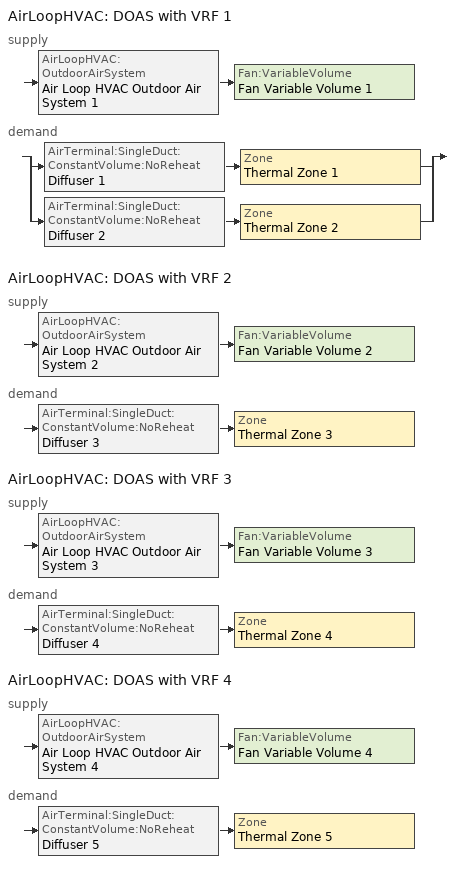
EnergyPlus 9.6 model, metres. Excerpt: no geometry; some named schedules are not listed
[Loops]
AirLoopHVAC 'DOAS with VRF 1'
 supply: AirLoopHVAC:OutdoorAirSystem 'Air Loop HVAC Outdoor Air System 1' > Fan:VariableVolume 'Fan Variable Volume 1'
 demand: split
  | AirTerminal:SingleDuct:ConstantVolume:NoReheat 'Diffuser 1' > Zone 'Thermal Zone 1'
  | AirTerminal:SingleDuct:ConstantVolume:NoReheat 'Diffuser 2' > Zone 'Thermal Zone 2'
AirLoopHVAC 'DOAS with VRF 2'
 supply: AirLoopHVAC:OutdoorAirSystem 'Air Loop HVAC Outdoor Air System 2' > Fan:VariableVolume 'Fan Variable Volume 2'
 demand: AirTerminal:SingleDuct:ConstantVolume:NoReheat 'Diffuser 3' > Zone 'Thermal Zone 3'
AirLoopHVAC 'DOAS with VRF 3'
 supply: AirLoopHVAC:OutdoorAirSystem 'Air Loop HVAC Outdoor Air System 3' > Fan:VariableVolume 'Fan Variable Volume 3'
 demand: AirTerminal:SingleDuct:ConstantVolume:NoReheat 'Diffuser 4' > Zone 'Thermal Zone 4'
AirLoopHVAC 'DOAS with VRF 4'
 supply: AirLoopHVAC:OutdoorAirSystem 'Air Loop HVAC Outdoor Air System 4' > Fan:VariableVolume 'Fan Variable Volume 4'
 demand: AirTerminal:SingleDuct:ConstantVolume:NoReheat 'Diffuser 5' > Zone 'Thermal Zone 5'
[Controller:MechanicalVentilation] Availability Schedule=Always On Discrete; Demand Controlled Ventilation=No; System Outdoor Air Method=ZoneSum
Name | Zone or ZoneList Name 1 | Design Specification Outdoor Air Object Name 1 | Zone or ZoneList Name 2 | Design Specification Outdoor Air Object Name 2
Controller Mechanical Ventilation 1 | Thermal Zone 1 | Ventilation 1 | Thermal Zone 2 | Ventilation 2
Controller Mechanical Ventilation 2 | Thermal Zone 3 | Ventilation 3
Controller Mechanical Ventilation 3 | Thermal Zone 4 | Ventilation 4
Controller Mechanical Ventilation 4 | Thermal Zone 5 | Ventilation 5
[AirLoopHVAC] Design Supply Air Flow Rate m3/s=AutoSize; Design Return Air Flow Fraction of Supply Air Flow=1
DOAS with VRF 1; DOAS with VRF 2; DOAS with VRF 3; DOAS with VRF 4
[Sizing:System] Type of Load to Size On=VentilationRequirement; Design Outdoor Air Flow Rate m3/s=Autosize; Central Heating Maximum System Air Flow Ratio=Autosize; Preheat Design Temperature C=7; Preheat Design Humidity Ratio kgWater/kgDryAir=0.008; Precool Design Temperature C=12.8; Precool Design Humidity Ratio kgWater/kgDryAir=0.008; Central Cooling Design Supply Air Temperature C=12.8; Central Heating Design Supply Air Temperature C=12.8; Type of Zone Sum to Use=NonCoincident; 100% Outdoor Air in Cooling=Yes; 100% Outdoor Air in Heating=Yes; Central Cooling Design Supply Air Humidity Ratio kgWater/kgDryAir=0.0085; Central Heating Design Supply Air Humidity Ratio kgWater/kgDryAir=0.008; Cooling Supply Air Flow Rate Method=DesignDay; Cooling Supply Air Flow Rate m3/s=0; Cooling Supply Air Flow Rate Per Floor Area m3/s-m2=0.00996765; Cooling Fraction of Autosized Cooling Supply Air Flow Rate=1; Cooling Supply Air Flow Rate Per Unit Cooling Capacity m3/s-W=3.94755e-05; Heating Supply Air Flow Rate Method=DesignDay; Heating Supply Air Flow Rate m3/s=0; Heating Supply Air Flow Rate Per Floor Area m3/s-m2=0.00996765; Heating Fraction of Autosized Heating Supply Air Flow Rate=1; Heating Fraction of Autosized Cooling Supply Air Flow Rate=1; Heating Supply Air Flow Rate Per Unit Heating Capacity m3/s-W=3.15882e-05; System Outdoor Air Method=ZoneSum; Zone Maximum Outdoor Air Fraction dimensionless=1; Cooling Design Capacity Method=CoolingDesignCapacity; Cooling Design Capacity W=Autosize; Cooling Design Capacity Per Floor Area W/m2=234.7; Fraction of Autosized Cooling Design Capacity=1; Heating Design Capacity Method=HeatingDesignCapacity; Heating Design Capacity W=Autosize; Heating Design Capacity Per Floor Area W/m2=157; Fraction of Autosized Heating Design Capacity=1; Central Cooling Capacity Control Method=OnOff; Occupant Diversity=Autosize
DOAS with VRF 1; DOAS with VRF 2; DOAS with VRF 3; DOAS with VRF 4
[Controller:OutdoorAir] Minimum Outdoor Air Flow Rate m3/s=0; Maximum Outdoor Air Flow Rate m3/s=Autosize; Economizer Control Type=NoEconomizer; Economizer Control Action Type=ModulateFlow; Economizer Maximum Limit Dry-Bulb Temperature C=28; Economizer Maximum Limit Enthalpy J/kg=64000; Economizer Minimum Limit Dry-Bulb Temperature C=-100; Lockout Type=NoLockout; Minimum Limit Type=FixedMinimum; High Humidity Control=No; Control High Indoor Humidity Based on Outdoor Humidity Ratio=Yes; Heat Recovery Bypass Control Type=BypassWhenWithinEconomizerLimits
Name | Mechanical Ventilation Controller
Controller Outdoor Air 1 | Controller Mechanical Ventilation 1
Controller Outdoor Air 2 | Controller Mechanical Ventilation 2
Controller Outdoor Air 3 | Controller Mechanical Ventilation 3
Controller Outdoor Air 4 | Controller Mechanical Ventilation 4
[SetpointManager:MixedAir] Control Variable=Temperature
Name | Setpoint Node or NodeList
Node Air Deck 100% Outoor 1 OS Default SPM | Node Air Deck 100% Outoor 1
Node Air Deck 100% Outoor 2 OS Default SPM | Node Air Deck 100% Outoor 2
Node Air Deck 100% Outoor 3 OS Default SPM | Node Air Deck 100% Outoor 3
Node Air Deck 100% Outoor 4 OS Default SPM | Node Air Deck 100% Outoor 4
[Fan:VariableVolume] Availability Schedule=Always On Discrete hvac_library; Fan Power Minimum Flow Rate Input Method=FixedFlowRate; Fan Power Minimum Flow Fraction=0; Fan Power Minimum Air Flow Rate m3/s=0; Motor Efficiency=0.93; Motor In Airstream Fraction=1; Fan Power Coefficient 1=0.0407599; Fan Power Coefficient 2=0.088045; Fan Power Coefficient 3=-0.0729261; Fan Power Coefficient 4=0.94374; Fan Power Coefficient 5=0
Name | Fan Total Efficiency | Pressure Rise Pa | Maximum Flow Rate m3/s
Fan Variable Volume 1 | 0.8 | 1896 | Autosize
Fan Variable Volume 2 | 0.67 | 1899 | Autosize
Fan Variable Volume 3 | 0.62 | 1196 | 109.8
Fan Variable Volume 4 | 0.79 | 404 | Autosize
[SetpointManager:OutdoorAirReset] Control Variable=Temperature; Setpoint at Outdoor Low Temperature C=18; Outdoor Low Temperature C=10; Setpoint at Outdoor High Temperature C=18; Outdoor High Temperature C=24
Name | Setpoint Node or NodeList
OA Temp Reset 1 | Node Air Deck Supply 1
OA Temp Reset 2 | Node Air Deck Supply 2
OA Temp Reset 3 | Node Air Deck Supply 3
OA Temp Reset 4 | Node Air Deck Supply 4
[ZoneTerminalUnitList]
VRF System Terminal List: Zone Terminal Unit Name 1=VRF Zone Terminal 1; Zone Terminal Unit Name 2=VRF Zone Terminal 2; Zone Terminal Unit Name 3=VRF Zone Terminal 3; Zone Terminal Unit Name 4=VRF Zone Terminal 4; Zone Terminal Unit Name 5=VRF Zone Terminal 5
[ZoneControl:Thermostat] Temperature Difference Between Cutout And Setpoint deltaC=0
Name | Zone or ZoneList | Control Type Schedule | Control 1
Thermal Zone 1 Thermostat | Thermal Zone 1 | Thermal Zone 1 Thermostat Schedule | Thermostat Setpoint Dual Setpoint 1
Thermal Zone 2 Thermostat | Thermal Zone 2 | Thermal Zone 2 Thermostat Schedule | Thermostat Setpoint Dual Setpoint 2
Thermal Zone 3 Thermostat | Thermal Zone 3 | Thermal Zone 3 Thermostat Schedule | Thermostat Setpoint Dual Setpoint 3
Thermal Zone 4 Thermostat | Thermal Zone 4 | Thermal Zone 4 Thermostat Schedule | Thermostat Setpoint Dual Setpoint 4
Thermal Zone 5 Thermostat | Thermal Zone 5 | Thermal Zone 5 Thermostat Schedule | Thermostat Setpoint Dual Setpoint 5
[ThermostatSetpoint:DualSetpoint]
Name | Heating Setpoint Temperature Schedule | Cooling Setpoint Temperature Schedule
Thermostat Setpoint Dual Setpoint 1 | HtgSetp 1 | ClgSetp 1
Thermostat Setpoint Dual Setpoint 2 | HtgSetp 2 | ClgSetp 2
Thermostat Setpoint Dual Setpoint 3 | HtgSetp 3 | ClgSetp 3
Thermostat Setpoint Dual Setpoint 4 | HtgSetp 4 | ClgSetp 4
Thermostat Setpoint Dual Setpoint 5 | HtgSetp 5 | ClgSetp 5
[ZoneHVAC:TerminalUnit:VariableRefrigerantFlow] Terminal Unit Availability Schedule=Always On Discrete hvac_library; Cooling Supply Air Flow Rate m3/s=Autosize; No Cooling Supply Air Flow Rate m3/s=Autosize; Heating Supply Air Flow Rate m3/s=Autosize; No Heating Supply Air Flow Rate m3/s=Autosize; Cooling Outdoor Air Flow Rate m3/s=0; Heating Outdoor Air Flow Rate m3/s=0; No Load Outdoor Air Flow Rate m3/s=0; Supply Air Fan Operating Mode Schedule=Always On Discrete hvac_library; Supply Air Fan Placement=DrawThrough; Zone Terminal Unit On Parasitic Electric Energy Use W=30; Zone Terminal Unit Off Parasitic Electric Energy Use W=20; Rated Heating Capacity Sizing Ratio W/W=1; Maximum Outdoor Dry-Bulb Temperature for Supplemental Heater Operation C=1.30501e-311
Name | Supply Air Fan Object | Cooling Coil Object | Heating Coil Object | Controlling Zone or Thermostat Location
VRF Zone Terminal 1 | VRF Zone Terminal Fan 1 | VRF Zone Terminal Cooling Coil 1 | VRF Zone Terminal Heating Coil 1 | Thermal Zone 1
VRF Zone Terminal 2 | VRF Zone Terminal Fan 2 | VRF Zone Terminal Cooling Coil 2 | VRF Zone Terminal Heating Coil 2 | Thermal Zone 2
VRF Zone Terminal 3 | VRF Zone Terminal Fan 3 | VRF Zone Terminal Cooling Coil 3 | VRF Zone Terminal Heating Coil 3 | Thermal Zone 3
VRF Zone Terminal 4 | VRF Zone Terminal Fan 4 | VRF Zone Terminal Cooling Coil 4 | VRF Zone Terminal Heating Coil 4 | Thermal Zone 4
VRF Zone Terminal 5 | VRF Zone Terminal Fan 5 | VRF Zone Terminal Cooling Coil 5 | VRF Zone Terminal Heating Coil 5 | Thermal Zone 5
[Coil:Cooling:DX:VariableRefrigerantFlow] Availability Schedule=Always On Discrete hvac_library; Gross Rated Total Cooling Capacity W=Autosize; Gross Rated Sensible Heat Ratio=Autosize; Rated Air Flow Rate m3/s=Autosize; Cooling Capacity Ratio Modifier Function of Temperature Curve=VRFTUCoolCapFT; Cooling Capacity Modifier Curve Function of Flow Fraction=VRFACCoolCapFFF
VRF Zone Terminal Cooling Coil 1; VRF Zone Terminal Cooling Coil 2; VRF Zone Terminal Cooling Coil 3; VRF Zone Terminal Cooling Coil 4; VRF Zone Terminal Cooling Coil 5
[Coil:Heating:DX:VariableRefrigerantFlow] Availability Schedule=Always On Discrete hvac_library; Gross Rated Heating Capacity W=Autosize; Rated Air Flow Rate m3/s=Autosize; Heating Capacity Ratio Modifier Function of Temperature Curve=Coil Heating DX Variable Refrigerant Flow 1 VRFTUHeatCAPFT; Heating Capacity Modifier Function of Flow Fraction Curve=Coil Heating DX Variable Refrigerant Flow 1 VRFACCoolCapFFF
VRF Zone Terminal Heating Coil 1; VRF Zone Terminal Heating Coil 2; VRF Zone Terminal Heating Coil 3; VRF Zone Terminal Heating Coil 4; VRF Zone Terminal Heating Coil 5
[Fan:OnOff] Availability Schedule=Always On Discrete hvac_library; Fan Total Efficiency=0.6; Pressure Rise Pa=300; Maximum Flow Rate m3/s=Autosize; Motor Efficiency=0.8; Motor In Airstream Fraction=1; Fan Power Ratio Function of Speed Ratio Curve=Fan On Off Power Curve 19; Fan Efficiency Ratio Function of Speed Ratio Curve=Fan On Off Efficiency Curve 6
VRF Zone Terminal Fan 1; VRF Zone Terminal Fan 2; VRF Zone Terminal Fan 3; VRF Zone Terminal Fan 4; VRF Zone Terminal Fan 5
[AirTerminal:SingleDuct:ConstantVolume:NoReheat] Availability Schedule=Always On Discrete hvac_library; Maximum Air Flow Rate m3/s=AutoSize
Diffuser 1; Diffuser 2; Diffuser 3; Diffuser 4; Diffuser 5
[Zone equipment]
Thermal Zone 1: VRF Zone Terminal 1, Diffuser 1
Thermal Zone 2: VRF Zone Terminal 2, Diffuser 2
Thermal Zone 3: VRF Zone Terminal 3, Diffuser 3
Thermal Zone 4: VRF Zone Terminal 4, Diffuser 4
Thermal Zone 5: VRF Zone Terminal 5, Diffuser 5
[Sizing:Zone] Zone Cooling Design Supply Air Temperature Input Method=SupplyAirTemperature; Zone Cooling Design Supply Air Temperature Difference deltaC=11.11; Zone Heating Design Supply Air Temperature Input Method=SupplyAirTemperature; Zone Heating Design Supply Air Temperature Difference deltaC=11.11; Zone Cooling Design Supply Air Humidity Ratio kgWater/kgDryAir=0.0085; Zone Heating Design Supply Air Humidity Ratio kgWater/kgDryAir=0.008; Cooling Design Air Flow Method=DesignDay; Cooling Design Air Flow Rate m3/s=0; Cooling Minimum Air Flow per Zone Floor Area m3/s-m2=0.000762; Cooling Minimum Air Flow m3/s=0; Cooling Minimum Air Flow Fraction=0; Heating Design Air Flow Method=DesignDay; Heating Design Air Flow Rate m3/s=0; Heating Maximum Air Flow per Zone Floor Area m3/s-m2=0.002032; Heating Maximum Air Flow m3/s=0.141576; Heating Maximum Air Flow Fraction=0.3; Account for Dedicated Outdoor Air System=No
Name | Zone Cooling Design Supply Air Temperature C | Zone Heating Design Supply Air Temperature C | Design Specification Outdoor Air Object
Thermal Zone 1 | 18.4 | 41.7 | Ventilation 1
Thermal Zone 2 | 18.4 | 41.7 | Ventilation 2
Thermal Zone 3 | 10.2 | 49.7 | Ventilation 3
Thermal Zone 4 | 18.3 | 37.6 | Ventilation 4
Thermal Zone 5 | 12.7 | 41.5 | Ventilation 5
[DesignSpecification:OutdoorAir] Outdoor Air Method=Sum; Outdoor Air Flow per Person m3/s-person=0; Outdoor Air Flow per Zone Floor Area m3/s-m2=0; Outdoor Air Flow per Zone m3/s=0
Name | Outdoor Air Flow Air Changes per Hour 1/hr
Ventilation 1; Ventilation 2 | 1.77
Ventilation 3 | 1.64
Ventilation 4 | 0.65
Ventilation 5 | 1.01
[AirConditioner:VariableRefrigerantFlow]
Heat Pump=VRF System; Availability Schedule=Always On Discrete hvac_library; Gross Rated Total Cooling Capacity W=Autosize; Gross Rated Cooling COP W/W=3.61; Minimum Condenser Inlet Node Temperature in Cooling Mode C=-5; Maximum Condenser Inlet Node Temperature in Cooling Mode C=43; Cooling Capacity Ratio Modifier Function of Low Temperature Curve=VRF System VRFCoolCapFT 1; Cooling Capacity Ratio Boundary Curve=VRF System VRFCoolCapFTBoundary 1; Cooling Capacity Ratio Modifier Function of High Temperature Curve=VRF System VRFCoolCapFTHi 1; Cooling Energy Input Ratio Modifier Function of Low Temperature Curve=VRF System VRFCoolEIRFT 1; Cooling Energy Input Ratio Boundary Curve=VRF System VRFCoolEIRFTBoundary 1; Cooling Energy Input Ratio Modifier Function of High Temperature Curve=VRF System VRFCoolEIRFTHi 1; Cooling Energy Input Ratio Modifier Function of Low Part-Load Ratio Curve=VRF System CoolingEIRLowPLR 1; Cooling Energy Input Ratio Modifier Function of High Part-Load Ratio Curve=VRF System CoolingEIRHiPLR 1; Cooling Combination Ratio Correction Factor Curve=VRF System CoolingCombRatio 1; Cooling Part-Load Fraction Correlation Curve=VRF System VRFCPLFFPLR 1; Gross Rated Heating Capacity W=40269; Rated Heating Capacity Sizing Ratio W/W=1; Gross Rated Heating COP W/W=7.08; Minimum Condenser Inlet Node Temperature in Heating Mode C=-20; Maximum Condenser Inlet Node Temperature in Heating Mode C=30; Heating Capacity Ratio Modifier Function of Low Temperature Curve=VRF System VRFHeatCapFT 1; Heating Capacity Ratio Boundary Curve=VRF System VRFHeatCapFTBoundary 1; Heating Capacity Ratio Modifier Function of High Temperature Curve=VRF System VRFHeatCapFTHi 1; Heating Energy Input Ratio Modifier Function of Low Temperature Curve=VRF System VRFHeatEIRFT 1; Heating Energy Input Ratio Boundary Curve=VRF System VRFHeatEIRFTBoundary 1; Heating Energy Input Ratio Modifier Function of High Temperature Curve=VRF System VRFHeatEIRFTHi 1; Heating Performance Curve Outdoor Temperature Type=WetBulbTemperature; Heating Energy Input Ratio Modifier Function of Low Part-Load Ratio Curve=VRF System HeatingEIRLowPLR 1; Heating Energy Input Ratio Modifier Function of High Part-Load Ratio Curve=VRF System HeatingEIRHiPLR 1; Heating Combination Ratio Correction Factor Curve=VRF System HeatingCombRatio 1; Heating Part-Load Fraction Correlation Curve=VRF System VRFCPLFFPLR 2; Minimum Heat Pump Part-Load Ratio dimensionless=0.5; Master Thermostat Priority Control Type=LoadPriority; Zone Terminal Unit List=VRF System Terminal List; Heat Pump Waste Heat Recovery=No; Equivalent Piping Length used for Piping Correction Factor in Cooling Mode m=30; Vertical Height used for Piping Correction Factor m=10; Piping Correction Factor for Length in Cooling Mode Curve=VRF System CoolingLengthCorrectionFactor 1; Piping Correction Factor for Height in Cooling Mode Coefficient 1/m=-0.000386; Equivalent Piping Length used for Piping Correction Factor in Heating Mode m=30; Piping Correction Factor for Length in Heating Mode Curve=VRF System HeatingLengthCorrectionFactor 1; Piping Correction Factor for Height in Heating Mode Coefficient 1/m=0; Crankcase Heater Power per Compressor W=15; Number of Compressors dimensionless=3; Ratio of Compressor Size to Total Compressor Capacity W/W=0.33; Maximum Outdoor Dry-Bulb Temperature for Crankcase Heater C=7; Defrost Strategy=Resistive; Defrost Control=Timed; Defrost Time Period Fraction dimensionless=0.058333; Resistive Defrost Heater Capacity W=1e-07; Maximum Outdoor Dry-bulb Temperature for Defrost Operation C=7; Condenser Type=AirCooled; Water Condenser Volume Flow Rate m3/s=Autosize; Evaporative Condenser Effectiveness dimensionless=0.9; Evaporative Condenser Air Flow Rate m3/s=Autosize; Evaporative Condenser Pump Rated Power Consumption W=Autosize; Basin Heater Capacity W/K=0; Basin Heater Setpoint Temperature C=2; Fuel Type=Electricity; Minimum Condenser Inlet Node Temperature in Heat Recovery Mode C=0; Maximum Condenser Inlet Node Temperature in Heat Recovery Mode C=30; Heat Recovery Cooling Capacity Modifier Curve=VRF System Heat Recovery Cooling Cap Modifier 1; Initial Heat Recovery Cooling Capacity Fraction W/W=1; Heat Recovery Cooling Capacity Time Constant hr=0.083; Heat Recovery Cooling Energy Modifier Curve=VRF System Heat Recovery Cooling Energy Modifier 1; Initial Heat Recovery Cooling Energy Fraction W/W=1; Heat Recovery Cooling Energy Time Constant hr=0; Heat Recovery Heating Capacity Modifier Curve=VRF System Heat Recovery Heating Cap Modifier 1; Initial Heat Recovery Heating Capacity Fraction W/W=0.5; Heat Recovery Heating Capacity Time Constant hr=0.083; Heat Recovery Heating Energy Modifier Curve=VRF System Heat Recovery Heating Energy Modifier 1; Initial Heat Recovery Heating Energy Fraction W/W=0.5; Heat Recovery Heating Energy Time Constant hr=0
[Schedule:Week:Daily]
HtgSetp 1 Week Rule - Jan1-Dec31: HtgSetp Default Schedule 1, HtgSetp Default Schedule 1, HtgSetp Default Schedule 1, HtgSetp Default Schedule 1, HtgSetp Default Schedule 1, HtgSetp Default Schedule 1, HtgSetp Default Schedule 1, HtgSetp Default Schedule 1, HtgSetp Summer Design Day 1, HtgSetp Winter Design Day 1, HtgSetp Default Schedule 1, HtgSetp Default Schedule 1
ClgSetp 1 Week Rule - Jan1-Dec31: ClgSetp Default Schedule 1, ClgSetp Default Schedule 1, ClgSetp Default Schedule 1, ClgSetp Default Schedule 1, ClgSetp Default Schedule 1, ClgSetp Default Schedule 1, ClgSetp Default Schedule 1, ClgSetp Default Schedule 1, ClgSetp Summer Design Day 1, ClgSetp Winter Design Day 1, ClgSetp Default Schedule 1, ClgSetp Default Schedule 1
HtgSetp 2 Week Rule - Jan1-Dec31: HtgSetp Default Schedule 2, HtgSetp Default Schedule 2, HtgSetp Default Schedule 2, HtgSetp Default Schedule 2, HtgSetp Default Schedule 2, HtgSetp Default Schedule 2, HtgSetp Default Schedule 2, HtgSetp Default Schedule 2, HtgSetp Summer Design Day 2, HtgSetp Winter Design Day 2, HtgSetp Default Schedule 2, HtgSetp Default Schedule 2
ClgSetp 2 Week Rule - Jan1-Dec31: ClgSetp Default Schedule 2, ClgSetp Default Schedule 2, ClgSetp Default Schedule 2, ClgSetp Default Schedule 2, ClgSetp Default Schedule 2, ClgSetp Default Schedule 2, ClgSetp Default Schedule 2, ClgSetp Default Schedule 2, ClgSetp Summer Design Day 2, ClgSetp Winter Design Day 2, ClgSetp Default Schedule 2, ClgSetp Default Schedule 2
HtgSetp 3 Week Rule - Jan1-Dec31: HtgSetp Default Schedule 3, HtgSetp Default Schedule 3, HtgSetp Default Schedule 3, HtgSetp Default Schedule 3, HtgSetp Default Schedule 3, HtgSetp Default Schedule 3, HtgSetp Default Schedule 3, HtgSetp Default Schedule 3, HtgSetp Summer Design Day 3, HtgSetp Winter Design Day 3, HtgSetp Default Schedule 3, HtgSetp Default Schedule 3
ClgSetp 3 Week Rule - Jan1-Dec31: ClgSetp Default Schedule 3, ClgSetp Default Schedule 3, ClgSetp Default Schedule 3, ClgSetp Default Schedule 3, ClgSetp Default Schedule 3, ClgSetp Default Schedule 3, ClgSetp Default Schedule 3, ClgSetp Default Schedule 3, ClgSetp Summer Design Day 3, ClgSetp Winter Design Day 3, ClgSetp Default Schedule 3, ClgSetp Default Schedule 3
HtgSetp 4 Week Rule - Jan1-Dec31: HtgSetp Default Schedule 4, HtgSetp Default Schedule 4, HtgSetp Default Schedule 4, HtgSetp Default Schedule 4, HtgSetp Default Schedule 4, HtgSetp Default Schedule 4, HtgSetp Default Schedule 4, HtgSetp Default Schedule 4, HtgSetp Summer Design Day 4, HtgSetp Winter Design Day 4, HtgSetp Default Schedule 4, HtgSetp Default Schedule 4
ClgSetp 4 Week Rule - Jan1-Dec31: ClgSetp Default Schedule 4, ClgSetp Default Schedule 4, ClgSetp Default Schedule 4, ClgSetp Default Schedule 4, ClgSetp Default Schedule 4, ClgSetp Default Schedule 4, ClgSetp Default Schedule 4, ClgSetp Default Schedule 4, ClgSetp Summer Design Day 4, ClgSetp Winter Design Day 4, ClgSetp Default Schedule 4, ClgSetp Default Schedule 4
HtgSetp 5 Week Rule - Jan1-Dec31: HtgSetp Default Schedule 5, HtgSetp Default Schedule 5, HtgSetp Default Schedule 5, HtgSetp Default Schedule 5, HtgSetp Default Schedule 5, HtgSetp Default Schedule 5, HtgSetp Default Schedule 5, HtgSetp Default Schedule 5, HtgSetp Summer Design Day 5, HtgSetp Winter Design Day 5, HtgSetp Default Schedule 5, HtgSetp Default Schedule 5
[Schedule:Year]
HtgSetp 1: HtgSetp 1 Week Rule - Jan1-Dec31, 1, 1, 12, 31
ClgSetp 1: ClgSetp 1 Week Rule - Jan1-Dec31, 1, 1, 12, 31
HtgSetp 2: HtgSetp 2 Week Rule - Jan1-Dec31, 1, 1, 12, 31
ClgSetp 2: ClgSetp 2 Week Rule - Jan1-Dec31, 1, 1, 12, 31
HtgSetp 3: HtgSetp 3 Week Rule - Jan1-Dec31, 1, 1, 12, 31
ClgSetp 3: ClgSetp 3 Week Rule - Jan1-Dec31, 1, 1, 12, 31
HtgSetp 4: HtgSetp 4 Week Rule - Jan1-Dec31, 1, 1, 12, 31
ClgSetp 4: ClgSetp 4 Week Rule - Jan1-Dec31, 1, 1, 12, 31
HtgSetp 5: HtgSetp 5 Week Rule - Jan1-Dec31, 1, 1, 12, 31
ClgSetp 5: ClgSetp 5 Week Rule - Jan1-Dec31, 1, 1, 12, 31
[Schedule:Compact]
Thermal Zone 1 Thermostat Schedule; Thermal Zone 2 Thermostat Schedule; Thermal Zone 3 Thermostat Schedule; Thermal Zone 4 Thermostat Schedule; Thermal Zone 5 Thermostat Schedule: Through: 12/31, For: AllDays, Until: 24:00, 4
[Curve:Biquadratic] Output Unit Type=Dimensionless
Name | Coefficient1 Constant | Coefficient2 x | Coefficient3 x**2 | Coefficient4 y | Coefficient5 y**2 | Coefficient6 x*y | Minimum Value of x | Maximum Value of x | Minimum Value of y | Maximum Value of y | Input Unit Type for X | Input Unit Type for Y | Minimum Curve Output | Maximum Curve Output
VRF System VRFCoolCapFT 1 | 0.576883 | 0.017448 | 0.000583269 | -1.76324e-06 | -7.474e-09 | -1.30413e-07 | 15 | 24 | -5 | 23 | Temperature | Temperature
VRF System VRFCoolCapFTHi 1 | 0.686736 | 0.0207631 | 0.0005447 | -0.0016218 | -4.259e-07 | -0.0003392 | 15 | 24 | 16 | 43 | Temperature | Temperature
VRF System VRFCoolEIRFT 1 | 0.989011 | -0.0234797 | 0.000199711 | 0.00596834 | -1.0289e-07 | -0.00015686 | 15 | 24 | -5 | 23 | Temperature | Temperature
VRF System VRFCoolEIRFTHi 1 | -1.43951 | 0.161985 | -0.00349118 | 0.0269443 | 0.000134616 | -0.000671494 | 15 | 23.9 | 16.8 | 43.3 | Temperature | Temperature
VRF System VRFHeatCapFT 1 | 1.01209 | -0.00124676 | -0.000127185 | 0.0267564 | -4.986e-07 | -0.000263524 | 21.1 | 27.2 | -20 | 3.33 | Temperature | Temperature
VRF System VRFHeatCapFTHi 1 | 2.58599 | -0.0953227 | 0.000955329 | 0 | 0 | 0 | 21.1 | 27.2 | -9.44 | 15 | Temperature | Temperature
VRF System VRFHeatEIRFT 1 | 0.722429 | 0.00345666 | 0.000650703 | -0.00264354 | 0.00124648 | -0.000100916 | 21.1 | 27.2 | -20 | 3.33 | Temperature | Temperature
VRF System VRFHeatEIRFTHi 1 | 1.38857 | -0.0229771 | 0.000537274 | -0.0273937 | 0.000403043 | -5.9786e-05 | 21.1 | 27.2 | 0 | 1 | Temperature | Temperature
VRF System CoolingLengthCorrectionFactor 1 | 2.03882 | -0.00242606 | 3.5512e-06 | -1.68581 | 0.668703 | -4.5706e-05 | 7.62 | 182.88 | 0.8 | 1.5 | Temperature | Temperature
VRF System HeatingLengthCorrectionFactor 1 | 1 | 0 | 0 | 0 | 0 | 0 | 0 | 1 | 0 | 1 | Dimensionless | Dimensionless
VRF System Heat Recovery Cooling Cap Modifier 1; VRF System Heat Recovery Heating Cap Modifier 1 | 0.9 | 0 | 0 | 0 | 0 | 0 | 0 | 1 | 0 | 1 | Dimensionless | Dimensionless
VRF System Heat Recovery Cooling Energy Modifier 1; VRF System Heat Recovery Heating Energy Modifier 1 | 1.1 | 0 | 0 | 0 | 0 | 0 | 0 | 1 | 0 | 1 | Dimensionless | Dimensionless
VRFTUCoolCapFT | 0.0585884 | 0.0587397 | -0.000210275 | 0.010937 | -0.000121955 | -0.000524662 | 15 | 23.89 | 20 | 43.33 | Temperature | Temperature | 0.8083 | 1.2583
Coil Heating DX Variable Refrigerant Flow 1 VRFTUHeatCAPFT | 0.375444 | 0.0668191 | -0.00194171 | 0.0442618 | -0.000400958 | -0.00148198 | 21.11 | 27.22 | -15 | 18.33 | Temperature | Temperature | 0.6074 | 1
[Curve:Cubic]
Name | Coefficient1 Constant | Coefficient2 x | Coefficient3 x**2 | Coefficient4 x**3 | Minimum Value of x | Maximum Value of x | Input Unit Type for X | Output Unit Type
VRF System VRFCoolCapFTBoundary 1 | 25.73 | -0.0315004 | -0.014166 | 0 | 11 | 30 | Temperature | Temperature
VRF System VRFCoolEIRFTBoundary 1 | 25.7347 | -0.0315004 | -0.014166 | 0 | 15 | 24 | Temperature | Temperature
VRF System CoolingEIRLowPLR 1 | 0.454123 | -0.172969 | 1.08287 | -0.361848 | 0.5 | 1 | Temperature | Temperature
VRF System CoolingEIRHiPLR 1; VRF System HeatingEIRHiPLR 1 | 1 | 0 | 0 | 0 | 1 | 1.5 | Dimensionless | Dimensionless
VRF System CoolingCombRatio 1 | 0.576593 | 0.634941 | -0.307609 | 0.0960753 | 1 | 1.5 | Dimensionless | Dimensionless
VRF System VRFCPLFFPLR 1; VRF System VRFCPLFFPLR 2 | 0.85 | 0.15 | 0 | 0 | 1 | 1 | Dimensionless | Dimensionless
VRF System VRFHeatCapFTBoundary 1; VRF System VRFHeatEIRFTBoundary 1 | 58.577 | -3.0255 | 0.0193 | 0 | 15 | 23.9 | Temperature | Temperature
VRF System HeatingEIRLowPLR 1 | 0.392474 | 0.0760164 | 0.698324 | -0.168841 | 0.5 | 1 | Dimensionless | Dimensionless
VRF System HeatingCombRatio 1 | 0.76672 | 0.26173 | -0.015911 | -0.0125388 | 1 | 1.5 | Dimensionless | Dimensionless
Fan On Off Efficiency Curve 6 | 1 | 0 | 0 | 0 | 0 | 1
[Curve:Quadratic] Coefficient1 Constant=0.8; Coefficient2 x=0.2; Coefficient3 x**2=0; Minimum Value of x=0.5; Maximum Value of x=1.5
VRFACCoolCapFFF; Coil Heating DX Variable Refrigerant Flow 1 VRFACCoolCapFFF
[Curve:Exponent]
Fan On Off Power Curve 19: Coefficient1 Constant=1; Coefficient2 Constant=0; Coefficient3 Constant=0; Minimum Value of x=0; Maximum Value of x=1
[Schedule:Constant]
Always On Discrete; Always On Discrete hvac_library: 1
